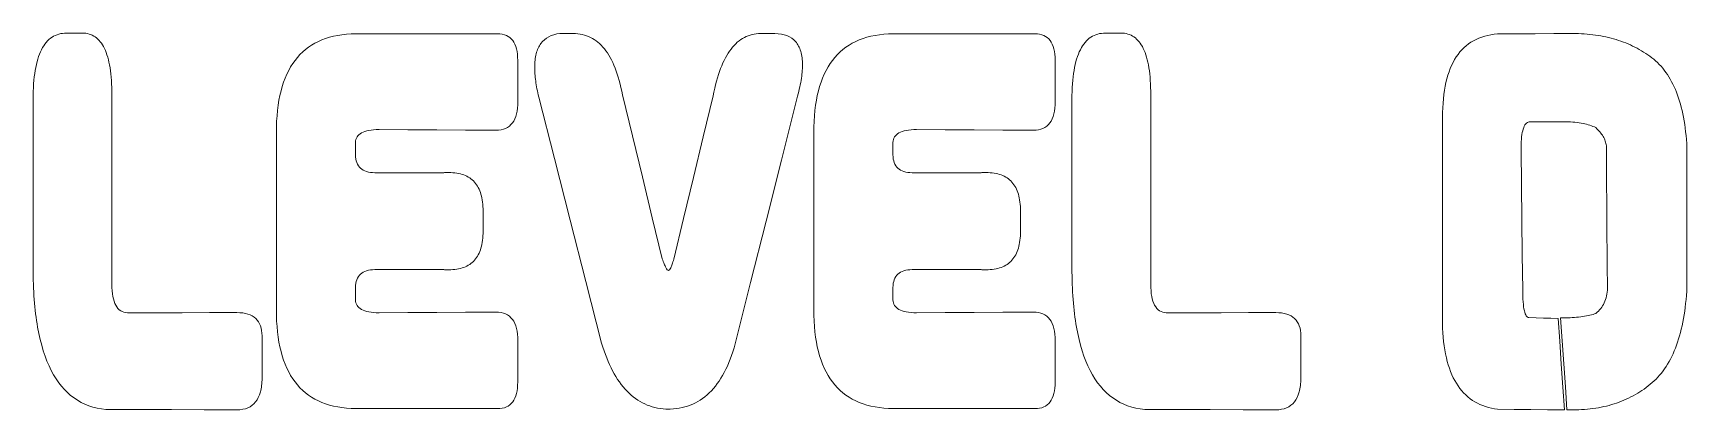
# Model space of a CAD drawing. Header units: millimetres. Extents: x 8 to 95, y 4 to 126.
# Drawn here: x 83.78 to 92.53, y 110.76 to 112.75 of the extents above; entities that cross this region are included whole.
import ezdxf

# ---------------------------------------------------------------- set-up
doc = ezdxf.new("R2010")
doc.units = ezdxf.units.MM
doc.header["$MEASUREMENT"] = 0
doc.layers.add('text outlines', color=7, linetype='Continuous', lineweight=0)

# ---------------------------------------------------------------- blocks, each defined once
blk = doc.blocks.new('Block_11')
at = {"layer": 'text outlines', "color": 7, "lineweight": 9}
for points, knots in [([(84.8563, 110.7573), (84.8563, 110.7573), (84.6829, 110.7578), (84.6829, 110.7578), (84.6829, 110.7578), (84.5094, 110.7584), (84.5094, 110.7584), (84.5094, 110.7584), (84.3359, 110.759), (84.3359, 110.759), (84.3359, 110.759), (84.1625, 110.7595), (84.1625, 110.7595), (84.0982, 110.7656), (84.042, 110.7858), (83.9939, 110.8201), (83.9457, 110.8544), (83.9056, 110.9028), (83.8735, 110.9653), (83.8414, 111.0278), (83.8174, 111.1044), (83.8014, 111.1951), (83.7853, 111.2857), (83.7773, 111.3905), (83.7773, 111.5093), (83.7773, 111.5093), (83.7773, 111.7319), (83.7773, 111.7319), (83.7773, 111.7319), (83.7773, 111.9545), (83.7773, 111.9545), (83.7773, 111.9545), (83.7773, 112.1771), (83.7773, 112.1771), (83.7773, 112.1771), (83.7773, 112.3997), (83.7773, 112.3997), (83.7773, 112.4583), (83.781, 112.5095), (83.7884, 112.5533), (83.7958, 112.5972), (83.807, 112.6338), (83.8218, 112.663), (83.8366, 112.6923), (83.8552, 112.7142), (83.8775, 112.7289), (83.8997, 112.7435), (83.9257, 112.7508), (83.9554, 112.7508), (83.9554, 112.7508), (83.9758, 112.7508), (83.9758, 112.7508), (83.9758, 112.7508), (83.9961, 112.7508), (83.9961, 112.7508), (83.9961, 112.7508), (84.0164, 112.7508), (84.0164, 112.7508), (84.0164, 112.7508), (84.0367, 112.7508), (84.0367, 112.7508), (84.063, 112.7508), (84.086, 112.744), (84.1057, 112.7304), (84.1254, 112.7168), (84.1419, 112.6964), (84.155, 112.6691), (84.1682, 112.6419), (84.1781, 112.6079), (84.1846, 112.5671), (84.1912, 112.5262), (84.1945, 112.4786), (84.1945, 112.4242), (84.1945, 112.4242), (84.1945, 112.1738), (84.1945, 112.1738), (84.1945, 112.1738), (84.1945, 111.9234), (84.1945, 111.9234), (84.1945, 111.9234), (84.1945, 111.6729), (84.1945, 111.6729), (84.1945, 111.6729), (84.1945, 111.4225), (84.1945, 111.4225), (84.1945, 111.3978), (84.1962, 111.3761), (84.1997, 111.3574), (84.2031, 111.3388), (84.2083, 111.3231), (84.2151, 111.3105), (84.222, 111.2979), (84.2306, 111.2883), (84.2409, 111.2817), (84.2512, 111.2751), (84.2632, 111.2715), (84.2769, 111.2709), (84.2769, 111.2709), (84.4217, 111.2712), (84.4217, 111.2712), (84.4217, 111.2712), (84.5666, 111.2715), (84.5666, 111.2715), (84.5666, 111.2715), (84.7115, 111.2717), (84.7115, 111.2717), (84.7115, 111.2717), (84.8563, 111.272), (84.8563, 111.272), (84.8783, 111.2718), (84.8975, 111.2691), (84.9141, 111.2639), (84.9306, 111.2586), (84.9444, 111.2509), (84.9555, 111.2406), (84.9666, 111.2303), (84.9749, 111.2174), (84.9806, 111.202), (84.9862, 111.1867), (84.9891, 111.1688), (84.9893, 111.1483), (84.9893, 111.1483), (84.9893, 111.0926), (84.9893, 111.0926), (84.9893, 111.0926), (84.9893, 111.0368), (84.9893, 111.0368), (84.9893, 111.0368), (84.9893, 110.9811), (84.9893, 110.9811), (84.9893, 110.9811), (84.9893, 110.9254), (84.9893, 110.9254), (84.9889, 110.8976), (84.9858, 110.8732), (84.98, 110.8523), (84.9742, 110.8314), (84.9658, 110.8139), (84.9547, 110.7999), (84.9436, 110.7859), (84.9299, 110.7753), (84.9135, 110.7682), (84.8971, 110.7611), (84.878, 110.7575), (84.8563, 110.7573)], [0, 0, 0, 0, 1, 1, 1, 2, 2, 2, 3, 3, 3, 4, 4, 4, 5, 5, 5, 6, 6, 6, 7, 7, 7, 8, 8, 8, 9, 9, 9, 10, 10, 10, 11, 11, 11, 12, 12, 12, 13, 13, 13, 14, 14, 14, 15, 15, 15, 16, 16, 16, 17, 17, 17, 18, 18, 18, 19, 19, 19, 20, 20, 20, 21, 21, 21, 22, 22, 22, 23, 23, 23, 24, 24, 24, 25, 25, 25, 26, 26, 26, 27, 27, 27, 28, 28, 28, 29, 29, 29, 30, 30, 30, 31, 31, 31, 32, 32, 32, 33, 33, 33, 34, 34, 34, 35, 35, 35, 36, 36, 36, 37, 37, 37, 38, 38, 38, 39, 39, 39, 40, 40, 40, 41, 41, 41, 42, 42, 42, 43, 43, 43, 44, 44, 44, 45, 45, 45, 46, 46, 46, 47, 47, 47, 48, 48, 48, 48]), ([(85.0654, 112.1935), (85.0653, 112.196), (85.0651, 112.1984), (85.065, 112.2008), (85.0649, 112.2032), (85.0649, 112.2056), (85.0648, 112.208), (85.0648, 112.2105), (85.0648, 112.2129), (85.0648, 112.2153), (85.0647, 112.2178), (85.0647, 112.2202), (85.0647, 112.2226), (85.0647, 112.3069), (85.073, 112.381), (85.0894, 112.445), (85.1059, 112.509), (85.1306, 112.5628), (85.1635, 112.6064), (85.1964, 112.6501), (85.2376, 112.6836), (85.287, 112.7069), (85.3364, 112.7302), (85.394, 112.7433), (85.4599, 112.7463), (85.4599, 112.7463), (85.6495, 112.7463), (85.6495, 112.7463), (85.6495, 112.7463), (85.839, 112.7463), (85.839, 112.7463), (85.839, 112.7463), (86.0286, 112.7463), (86.0286, 112.7463), (86.0286, 112.7463), (86.2182, 112.7463), (86.2182, 112.7463), (86.2196, 112.7465), (86.2211, 112.7466), (86.2225, 112.7468), (86.2239, 112.7469), (86.2253, 112.747), (86.2267, 112.7471), (86.2281, 112.7472), (86.2295, 112.7472), (86.2309, 112.7473), (86.2323, 112.7473), (86.2337, 112.7473), (86.235, 112.7473), (86.2529, 112.7473), (86.2685, 112.7444), (86.2819, 112.7385), (86.2953, 112.7326), (86.3064, 112.7238), (86.3154, 112.712), (86.3243, 112.7002), (86.331, 112.6855), (86.3355, 112.6678), (86.3399, 112.6502), (86.3422, 112.6295), (86.3422, 112.6059), (86.3422, 112.6059), (86.3422, 112.5577), (86.3422, 112.5577), (86.3422, 112.5577), (86.3422, 112.5095), (86.3422, 112.5095), (86.3422, 112.5095), (86.3422, 112.4614), (86.3422, 112.4614), (86.3422, 112.4614), (86.3422, 112.4132), (86.3422, 112.4132), (86.3424, 112.4111), (86.3425, 112.4091), (86.3426, 112.4071), (86.3428, 112.4051), (86.3429, 112.4031), (86.343, 112.4011), (86.3431, 112.3992), (86.3431, 112.3973), (86.3432, 112.3954), (86.3432, 112.3935), (86.3432, 112.3916), (86.3432, 112.3897), (86.3432, 112.3643), (86.3408, 112.342), (86.3359, 112.3229), (86.3311, 112.3039), (86.3238, 112.288), (86.3141, 112.2753), (86.3044, 112.2625), (86.2923, 112.253), (86.2778, 112.2466), (86.2633, 112.2403), (86.2464, 112.2371), (86.2271, 112.2371), (86.2271, 112.2371), (86.2249, 112.2371), (86.2249, 112.2371), (86.2249, 112.2371), (86.2226, 112.2371), (86.2226, 112.2371), (86.2226, 112.2371), (86.2204, 112.2371), (86.2204, 112.2371), (86.2204, 112.2371), (86.2182, 112.2371), (86.2182, 112.2371), (86.2182, 112.2371), (86.0658, 112.2379), (86.0658, 112.2379), (86.0658, 112.2379), (85.9134, 112.2388), (85.9134, 112.2388), (85.9134, 112.2388), (85.7611, 112.2396), (85.7611, 112.2396), (85.7611, 112.2396), (85.6087, 112.2404), (85.6087, 112.2404), (85.5881, 112.2402), (85.5701, 112.2387), (85.5546, 112.2357), (85.5391, 112.2328), (85.5261, 112.2285), (85.5157, 112.2228), (85.5053, 112.2172), (85.4974, 112.2101), (85.4921, 112.2017), (85.4867, 112.1933), (85.4839, 112.1835), (85.4837, 112.1724), (85.4837, 112.1724), (85.4837, 112.1559), (85.4837, 112.1559), (85.4837, 112.1559), (85.4837, 112.1395), (85.4837, 112.1395), (85.4837, 112.1395), (85.4837, 112.1231), (85.4837, 112.1231), (85.4837, 112.1231), (85.4837, 112.1067), (85.4837, 112.1067), (85.4839, 112.0909), (85.4863, 112.0771), (85.4906, 112.0652), (85.495, 112.0534), (85.5015, 112.0435), (85.51, 112.0356), (85.5185, 112.0278), (85.529, 112.0218), (85.5417, 112.0179), (85.5543, 112.014), (85.5689, 112.012), (85.5856, 112.012), (85.5856, 112.012), (85.676, 112.012), (85.676, 112.012), (85.676, 112.012), (85.7663, 112.012), (85.7663, 112.012), (85.7663, 112.012), (85.8567, 112.012), (85.8567, 112.012), (85.8567, 112.012), (85.947, 112.012), (85.947, 112.012), (85.9495, 112.0122), (85.952, 112.0123), (85.9545, 112.0124), (85.957, 112.0126), (85.9595, 112.0127), (85.962, 112.0128), (85.9645, 112.0128), (85.967, 112.0129), (85.9695, 112.013), (85.972, 112.013), (85.9745, 112.013), (85.977, 112.013), (86.0073, 112.013), (86.0339, 112.0088), (86.0566, 112.0003), (86.0793, 111.9918), (86.0983, 111.9791), (86.1134, 111.9621), (86.1286, 111.9451), (86.14, 111.9238), (86.1475, 111.8983), (86.1551, 111.8728), (86.1589, 111.8431), (86.1589, 111.8091), (86.1589, 111.8091), (86.1589, 111.7823), (86.1589, 111.7823), (86.1589, 111.7823), (86.1589, 111.7556), (86.1589, 111.7556), (86.1589, 111.7556), (86.1589, 111.7288), (86.1589, 111.7288), (86.1589, 111.7288), (86.1589, 111.7021), (86.1589, 111.7021), (86.1589, 111.6681), (86.1551, 111.6384), (86.1475, 111.6129), (86.14, 111.5874), (86.1286, 111.5662), (86.1134, 111.5492), (86.0983, 111.5323), (86.0793, 111.5195), (86.0566, 111.511), (86.0339, 111.5026), (86.0073, 111.4983), (85.977, 111.4983), (85.9745, 111.4983), (85.972, 111.4983), (85.9695, 111.4984), (85.967, 111.4984), (85.9645, 111.4985), (85.962, 111.4986), (85.9595, 111.4987), (85.957, 111.4988), (85.9545, 111.4989), (85.952, 111.499), (85.9495, 111.4992), (85.947, 111.4994), (85.947, 111.4994), (85.8567, 111.4994), (85.8567, 111.4994), (85.8567, 111.4994), (85.7663, 111.4994), (85.7663, 111.4994), (85.7663, 111.4994), (85.676, 111.4994), (85.676, 111.4994), (85.676, 111.4994), (85.5856, 111.4994), (85.5856, 111.4994), (85.5689, 111.4994), (85.5543, 111.4974), (85.5417, 111.4934), (85.529, 111.4895), (85.5185, 111.4836), (85.51, 111.4757), (85.5015, 111.4678), (85.495, 111.4579), (85.4906, 111.4461), (85.4863, 111.4342), (85.4839, 111.4204), (85.4837, 111.4046), (85.4837, 111.4046), (85.4837, 111.3882), (85.4837, 111.3882), (85.4837, 111.3882), (85.4837, 111.3718), (85.4837, 111.3718), (85.4837, 111.3718), (85.4837, 111.3554), (85.4837, 111.3554), (85.4837, 111.3554), (85.4837, 111.339), (85.4837, 111.339), (85.4839, 111.3278), (85.4867, 111.318), (85.4921, 111.3096), (85.4974, 111.3012), (85.5053, 111.2942), (85.5157, 111.2885), (85.5261, 111.2828), (85.5391, 111.2785), (85.5546, 111.2756), (85.5701, 111.2727), (85.5881, 111.2711), (85.6087, 111.2709), (85.6087, 111.2709), (85.7611, 111.2718), (85.7611, 111.2718), (85.7611, 111.2718), (85.9134, 111.2726), (85.9134, 111.2726), (85.9134, 111.2726), (86.0658, 111.2734), (86.0658, 111.2734), (86.0658, 111.2734), (86.2182, 111.2742), (86.2182, 111.2742), (86.2182, 111.2742), (86.2204, 111.2742), (86.2204, 111.2742), (86.2204, 111.2742), (86.2226, 111.2742), (86.2226, 111.2742), (86.2226, 111.2742), (86.2249, 111.2742), (86.2249, 111.2742), (86.2249, 111.2742), (86.2271, 111.2742), (86.2271, 111.2742), (86.2464, 111.2742), (86.2633, 111.271), (86.2778, 111.2647), (86.2923, 111.2583), (86.3044, 111.2488), (86.3141, 111.2361), (86.3238, 111.2234), (86.3311, 111.2075), (86.3359, 111.1884), (86.3408, 111.1693), (86.3432, 111.147), (86.3432, 111.1216), (86.3432, 111.1197), (86.3432, 111.1179), (86.3432, 111.116), (86.3431, 111.1141), (86.3431, 111.1122), (86.343, 111.1102), (86.3429, 111.1083), (86.3428, 111.1063), (86.3426, 111.1043), (86.3425, 111.1023), (86.3424, 111.1002), (86.3422, 111.0982), (86.3422, 111.0982), (86.3422, 111.05), (86.3422, 111.05), (86.3422, 111.05), (86.3422, 111.0018), (86.3422, 111.0018), (86.3422, 111.0018), (86.3422, 110.9536), (86.3422, 110.9536), (86.3422, 110.9536), (86.3422, 110.9054), (86.3422, 110.9054), (86.3422, 110.8818), (86.3399, 110.8612), (86.3355, 110.8435), (86.331, 110.8258), (86.3243, 110.811), (86.3154, 110.7992), (86.3064, 110.7874), (86.2953, 110.7786), (86.2819, 110.7727), (86.2685, 110.7668), (86.2529, 110.7638), (86.235, 110.7638), (86.2337, 110.7638), (86.2323, 110.7639), (86.2309, 110.7639), (86.2295, 110.764), (86.2281, 110.7641), (86.2267, 110.7642), (86.2253, 110.7643), (86.2239, 110.7644), (86.2225, 110.7646), (86.2211, 110.7647), (86.2196, 110.7649), (86.2182, 110.765), (86.2182, 110.765), (86.0286, 110.765), (86.0286, 110.765), (86.0286, 110.765), (85.839, 110.765), (85.839, 110.765), (85.839, 110.765), (85.6495, 110.765), (85.6495, 110.765), (85.6495, 110.765), (85.4599, 110.765), (85.4599, 110.765), (85.394, 110.768), (85.3364, 110.7811), (85.287, 110.8044), (85.2376, 110.8277), (85.1964, 110.8612), (85.1635, 110.9048), (85.1306, 110.9485), (85.1059, 111.0023), (85.0894, 111.0662), (85.073, 111.1302), (85.0647, 111.2044), (85.0647, 111.2887), (85.0647, 111.2911), (85.0647, 111.2935), (85.0648, 111.2959), (85.0648, 111.2983), (85.0648, 111.3008), (85.0648, 111.3032), (85.0649, 111.3056), (85.0649, 111.308), (85.065, 111.3105), (85.0651, 111.3129), (85.0653, 111.3153), (85.0654, 111.3178), (85.0654, 111.3178), (85.0654, 111.5367), (85.0654, 111.5367), (85.0654, 111.5367), (85.0654, 111.7557), (85.0654, 111.7557), (85.0654, 111.7557), (85.0654, 111.9746), (85.0654, 111.9746), (85.0654, 111.9746), (85.0654, 112.1935), (85.0654, 112.1935)], [0, 0, 0, 0, 1, 1, 1, 2, 2, 2, 3, 3, 3, 4, 4, 4, 5, 5, 5, 6, 6, 6, 7, 7, 7, 8, 8, 8, 9, 9, 9, 10, 10, 10, 11, 11, 11, 12, 12, 12, 13, 13, 13, 14, 14, 14, 15, 15, 15, 16, 16, 16, 17, 17, 17, 18, 18, 18, 19, 19, 19, 20, 20, 20, 21, 21, 21, 22, 22, 22, 23, 23, 23, 24, 24, 24, 25, 25, 25, 26, 26, 26, 27, 27, 27, 28, 28, 28, 29, 29, 29, 30, 30, 30, 31, 31, 31, 32, 32, 32, 33, 33, 33, 34, 34, 34, 35, 35, 35, 36, 36, 36, 37, 37, 37, 38, 38, 38, 39, 39, 39, 40, 40, 40, 41, 41, 41, 42, 42, 42, 43, 43, 43, 44, 44, 44, 45, 45, 45, 46, 46, 46, 47, 47, 47, 48, 48, 48, 49, 49, 49, 50, 50, 50, 51, 51, 51, 52, 52, 52, 53, 53, 53, 54, 54, 54, 55, 55, 55, 56, 56, 56, 57, 57, 57, 58, 58, 58, 59, 59, 59, 60, 60, 60, 61, 61, 61, 62, 62, 62, 63, 63, 63, 64, 64, 64, 65, 65, 65, 66, 66, 66, 67, 67, 67, 68, 68, 68, 69, 69, 69, 70, 70, 70, 71, 71, 71, 72, 72, 72, 73, 73, 73, 74, 74, 74, 75, 75, 75, 76, 76, 76, 77, 77, 77, 78, 78, 78, 79, 79, 79, 80, 80, 80, 81, 81, 81, 82, 82, 82, 83, 83, 83, 84, 84, 84, 85, 85, 85, 86, 86, 86, 87, 87, 87, 88, 88, 88, 89, 89, 89, 90, 90, 90, 91, 91, 91, 92, 92, 92, 93, 93, 93, 94, 94, 94, 95, 95, 95, 96, 96, 96, 97, 97, 97, 98, 98, 98, 99, 99, 99, 100, 100, 100, 101, 101, 101, 102, 102, 102, 103, 103, 103, 104, 104, 104, 105, 105, 105, 106, 106, 106, 107, 107, 107, 108, 108, 108, 109, 109, 109, 110, 110, 110, 111, 111, 111, 112, 112, 112, 113, 113, 113, 114, 114, 114, 115, 115, 115, 116, 116, 116, 117, 117, 117, 118, 118, 118, 119, 119, 119, 120, 120, 120, 121, 121, 121, 122, 122, 122, 123, 123, 123, 124, 124, 124, 125, 125, 125, 126, 126, 126, 127, 127, 127, 128, 128, 128, 129, 129, 129, 130, 130, 130, 131, 131, 131, 132, 132, 132, 133, 133, 133, 134, 134, 134, 135, 135, 135, 136, 136, 136, 136]), ([(87.8191, 112.4032), (87.8191, 112.4032), (87.7376, 112.0792), (87.7376, 112.0792), (87.7376, 112.0792), (87.6561, 111.7552), (87.6561, 111.7552), (87.6561, 111.7552), (87.5747, 111.4311), (87.5747, 111.4311), (87.5747, 111.4311), (87.4932, 111.1071), (87.4932, 111.1071), (87.4773, 111.0494), (87.458, 110.9988), (87.4351, 110.9555), (87.4121, 110.9122), (87.3857, 110.8761), (87.3557, 110.8472), (87.3257, 110.8183), (87.2922, 110.7967), (87.2551, 110.7822), (87.218, 110.7678), (87.1774, 110.7606), (87.1332, 110.7606), (87.1332, 110.7606), (87.1315, 110.7606), (87.1315, 110.7606), (87.1315, 110.7606), (87.1297, 110.7606), (87.1297, 110.7606), (87.1297, 110.7606), (87.128, 110.7606), (87.128, 110.7606), (87.128, 110.7606), (87.1263, 110.7606), (87.1263, 110.7606), (87.0861, 110.7634), (87.0488, 110.7727), (87.0145, 110.7887), (86.9803, 110.8047), (86.9489, 110.8273), (86.9206, 110.8564), (86.8922, 110.8856), (86.8668, 110.9213), (86.8444, 110.9636), (86.8219, 111.006), (86.8025, 111.0549), (86.7859, 111.1104), (86.7859, 111.1104), (86.7029, 111.4358), (86.7029, 111.4358), (86.7029, 111.4358), (86.6199, 111.7612), (86.6199, 111.7612), (86.6199, 111.7612), (86.5368, 112.0866), (86.5368, 112.0866), (86.5368, 112.0866), (86.4538, 112.412), (86.4538, 112.412), (86.4501, 112.4272), (86.4469, 112.4419), (86.4441, 112.4561), (86.4414, 112.4702), (86.4391, 112.4839), (86.4372, 112.497), (86.4354, 112.5101), (86.434, 112.5226), (86.4331, 112.5346), (86.4322, 112.5466), (86.4318, 112.5581), (86.4318, 112.5691), (86.4318, 112.5964), (86.4345, 112.6206), (86.44, 112.6417), (86.4456, 112.6628), (86.4538, 112.6809), (86.4649, 112.6958), (86.4759, 112.7108), (86.4897, 112.7226), (86.5063, 112.7314), (86.5229, 112.7402), (86.5423, 112.7459), (86.5644, 112.7485), (86.5644, 112.7485), (86.5824, 112.7485), (86.5824, 112.7485), (86.5824, 112.7485), (86.6004, 112.7485), (86.6004, 112.7485), (86.6004, 112.7485), (86.6184, 112.7485), (86.6184, 112.7485), (86.6184, 112.7485), (86.6364, 112.7485), (86.6364, 112.7485), (86.6695, 112.7485), (86.6997, 112.7418), (86.7271, 112.7282), (86.7545, 112.7146), (86.779, 112.6943), (86.8007, 112.6672), (86.8224, 112.6401), (86.8413, 112.6062), (86.8573, 112.5655), (86.8733, 112.5248), (86.8865, 112.4774), (86.8968, 112.4232), (86.8968, 112.4232), (86.9493, 112.2064), (86.9493, 112.2064), (86.9493, 112.2064), (87.0018, 111.9897), (87.0018, 111.9897), (87.0018, 111.9897), (87.0542, 111.7729), (87.0542, 111.7729), (87.0542, 111.7729), (87.1067, 111.5562), (87.1067, 111.5562), (87.1104, 111.546), (87.1138, 111.5371), (87.1171, 111.5294), (87.1203, 111.5217), (87.1233, 111.5153), (87.126, 111.5102), (87.1287, 111.5051), (87.1312, 111.5013), (87.1334, 111.4987), (87.1357, 111.4962), (87.1377, 111.4949), (87.1394, 111.4949), (87.141, 111.4949), (87.1429, 111.4961), (87.1449, 111.4986), (87.1469, 111.501), (87.1491, 111.5047), (87.1515, 111.5096), (87.1539, 111.5145), (87.1564, 111.5207), (87.1592, 111.5281), (87.1619, 111.5355), (87.1649, 111.5441), (87.168, 111.554), (87.168, 111.554), (87.22, 111.7701), (87.22, 111.7701), (87.22, 111.7701), (87.272, 111.9863), (87.272, 111.9863), (87.272, 111.9863), (87.324, 112.2025), (87.324, 112.2025), (87.324, 112.2025), (87.3761, 112.4187), (87.3761, 112.4187), (87.3867, 112.4737), (87.3999, 112.5218), (87.4156, 112.563), (87.4314, 112.6043), (87.4498, 112.6386), (87.4708, 112.6661), (87.4918, 112.6936), (87.5153, 112.7142), (87.5415, 112.7279), (87.5676, 112.7417), (87.5963, 112.7485), (87.6276, 112.7485), (87.6276, 112.7485), (87.6464, 112.7485), (87.6464, 112.7485), (87.6464, 112.7485), (87.6653, 112.7485), (87.6653, 112.7485), (87.6653, 112.7485), (87.6841, 112.7485), (87.6841, 112.7485), (87.6841, 112.7485), (87.703, 112.7485), (87.703, 112.7485), (87.7274, 112.7482), (87.7487, 112.7444), (87.767, 112.7372), (87.7852, 112.7301), (87.8004, 112.7196), (87.8126, 112.7056), (87.8248, 112.6917), (87.8339, 112.6744), (87.84, 112.6537), (87.846, 112.633), (87.8491, 112.6089), (87.8491, 112.5815), (87.8491, 112.5694), (87.8484, 112.5566), (87.8472, 112.5431), (87.846, 112.5296), (87.8441, 112.5154), (87.8416, 112.5006), (87.8391, 112.4857), (87.836, 112.4702), (87.8322, 112.4539), (87.8285, 112.4377), (87.8241, 112.4208), (87.8191, 112.4032)], [0, 0, 0, 0, 1, 1, 1, 2, 2, 2, 3, 3, 3, 4, 4, 4, 5, 5, 5, 6, 6, 6, 7, 7, 7, 8, 8, 8, 9, 9, 9, 10, 10, 10, 11, 11, 11, 12, 12, 12, 13, 13, 13, 14, 14, 14, 15, 15, 15, 16, 16, 16, 17, 17, 17, 18, 18, 18, 19, 19, 19, 20, 20, 20, 21, 21, 21, 22, 22, 22, 23, 23, 23, 24, 24, 24, 25, 25, 25, 26, 26, 26, 27, 27, 27, 28, 28, 28, 29, 29, 29, 30, 30, 30, 31, 31, 31, 32, 32, 32, 33, 33, 33, 34, 34, 34, 35, 35, 35, 36, 36, 36, 37, 37, 37, 38, 38, 38, 39, 39, 39, 40, 40, 40, 41, 41, 41, 42, 42, 42, 43, 43, 43, 44, 44, 44, 45, 45, 45, 46, 46, 46, 47, 47, 47, 48, 48, 48, 49, 49, 49, 50, 50, 50, 51, 51, 51, 52, 52, 52, 53, 53, 53, 54, 54, 54, 55, 55, 55, 56, 56, 56, 57, 57, 57, 58, 58, 58, 59, 59, 59, 60, 60, 60, 61, 61, 61, 62, 62, 62, 63, 63, 63, 64, 64, 64, 65, 65, 65, 66, 66, 66, 67, 67, 67, 68, 68, 68, 68]), ([(87.9094, 112.1935), (87.9092, 112.196), (87.9091, 112.1984), (87.909, 112.2008), (87.9089, 112.2032), (87.9088, 112.2056), (87.9088, 112.208), (87.9087, 112.2105), (87.9087, 112.2129), (87.9087, 112.2153), (87.9087, 112.2178), (87.9087, 112.2202), (87.9087, 112.2226), (87.9087, 112.3069), (87.9169, 112.381), (87.9334, 112.445), (87.9498, 112.509), (87.9745, 112.5628), (88.0074, 112.6064), (88.0403, 112.6501), (88.0815, 112.6836), (88.1309, 112.7069), (88.1803, 112.7302), (88.2379, 112.7433), (88.3038, 112.7463), (88.3038, 112.7463), (88.4934, 112.7463), (88.4934, 112.7463), (88.4934, 112.7463), (88.683, 112.7463), (88.683, 112.7463), (88.683, 112.7463), (88.8725, 112.7463), (88.8725, 112.7463), (88.8725, 112.7463), (89.0621, 112.7463), (89.0621, 112.7463), (89.0636, 112.7465), (89.065, 112.7466), (89.0664, 112.7468), (89.0679, 112.7469), (89.0693, 112.747), (89.0707, 112.7471), (89.0721, 112.7472), (89.0734, 112.7472), (89.0748, 112.7473), (89.0762, 112.7473), (89.0776, 112.7473), (89.079, 112.7473), (89.0968, 112.7473), (89.1124, 112.7444), (89.1258, 112.7385), (89.1392, 112.7326), (89.1504, 112.7238), (89.1593, 112.712), (89.1682, 112.7002), (89.1749, 112.6855), (89.1794, 112.6678), (89.1839, 112.6502), (89.1861, 112.6295), (89.1861, 112.6059), (89.1861, 112.6059), (89.1861, 112.5577), (89.1861, 112.5577), (89.1861, 112.5577), (89.1861, 112.5095), (89.1861, 112.5095), (89.1861, 112.5095), (89.1861, 112.4614), (89.1861, 112.4614), (89.1861, 112.4614), (89.1861, 112.4132), (89.1861, 112.4132), (89.1863, 112.4111), (89.1864, 112.4091), (89.1866, 112.4071), (89.1867, 112.4051), (89.1868, 112.4031), (89.1869, 112.4011), (89.187, 112.3992), (89.187, 112.3973), (89.1871, 112.3954), (89.1871, 112.3935), (89.1871, 112.3916), (89.1871, 112.3897), (89.1871, 112.3643), (89.1847, 112.342), (89.1799, 112.3229), (89.175, 112.3039), (89.1677, 112.288), (89.158, 112.2753), (89.1483, 112.2625), (89.1362, 112.253), (89.1217, 112.2466), (89.1072, 112.2403), (89.0903, 112.2371), (89.071, 112.2371), (89.071, 112.2371), (89.0688, 112.2371), (89.0688, 112.2371), (89.0688, 112.2371), (89.0666, 112.2371), (89.0666, 112.2371), (89.0666, 112.2371), (89.0643, 112.2371), (89.0643, 112.2371), (89.0643, 112.2371), (89.0621, 112.2371), (89.0621, 112.2371), (89.0621, 112.2371), (88.9097, 112.2379), (88.9097, 112.2379), (88.9097, 112.2379), (88.7574, 112.2388), (88.7574, 112.2388), (88.7574, 112.2388), (88.605, 112.2396), (88.605, 112.2396), (88.605, 112.2396), (88.4527, 112.2404), (88.4527, 112.2404), (88.4321, 112.2402), (88.414, 112.2387), (88.3985, 112.2357), (88.383, 112.2328), (88.3701, 112.2285), (88.3596, 112.2228), (88.3492, 112.2172), (88.3413, 112.2101), (88.336, 112.2017), (88.3307, 112.1933), (88.3279, 112.1835), (88.3276, 112.1724), (88.3276, 112.1724), (88.3276, 112.1559), (88.3276, 112.1559), (88.3276, 112.1559), (88.3276, 112.1395), (88.3276, 112.1395), (88.3276, 112.1395), (88.3276, 112.1231), (88.3276, 112.1231), (88.3276, 112.1231), (88.3276, 112.1067), (88.3276, 112.1067), (88.3279, 112.0909), (88.3302, 112.0771), (88.3346, 112.0652), (88.339, 112.0534), (88.3454, 112.0435), (88.3539, 112.0356), (88.3624, 112.0278), (88.373, 112.0218), (88.3856, 112.0179), (88.3982, 112.014), (88.4129, 112.012), (88.4296, 112.012), (88.4296, 112.012), (88.5199, 112.012), (88.5199, 112.012), (88.5199, 112.012), (88.6103, 112.012), (88.6103, 112.012), (88.6103, 112.012), (88.7006, 112.012), (88.7006, 112.012), (88.7006, 112.012), (88.791, 112.012), (88.791, 112.012), (88.7935, 112.0122), (88.796, 112.0123), (88.7985, 112.0124), (88.801, 112.0126), (88.8035, 112.0127), (88.8059, 112.0128), (88.8084, 112.0128), (88.8109, 112.0129), (88.8134, 112.013), (88.8159, 112.013), (88.8184, 112.013), (88.8209, 112.013), (88.8513, 112.013), (88.8778, 112.0088), (88.9005, 112.0003), (88.9233, 111.9918), (88.9422, 111.9791), (88.9574, 111.9621), (88.9725, 111.9451), (88.9839, 111.9238), (88.9915, 111.8983), (88.999, 111.8728), (89.0028, 111.8431), (89.0028, 111.8091), (89.0028, 111.8091), (89.0028, 111.7823), (89.0028, 111.7823), (89.0028, 111.7823), (89.0028, 111.7556), (89.0028, 111.7556), (89.0028, 111.7556), (89.0028, 111.7288), (89.0028, 111.7288), (89.0028, 111.7288), (89.0028, 111.7021), (89.0028, 111.7021), (89.0028, 111.6681), (88.999, 111.6384), (88.9915, 111.6129), (88.9839, 111.5874), (88.9725, 111.5662), (88.9574, 111.5492), (88.9422, 111.5323), (88.9233, 111.5195), (88.9005, 111.511), (88.8778, 111.5026), (88.8513, 111.4983), (88.8209, 111.4983), (88.8184, 111.4983), (88.8159, 111.4983), (88.8134, 111.4984), (88.8109, 111.4984), (88.8084, 111.4985), (88.8059, 111.4986), (88.8035, 111.4987), (88.801, 111.4988), (88.7985, 111.4989), (88.796, 111.499), (88.7935, 111.4992), (88.791, 111.4994), (88.791, 111.4994), (88.7006, 111.4994), (88.7006, 111.4994), (88.7006, 111.4994), (88.6103, 111.4994), (88.6103, 111.4994), (88.6103, 111.4994), (88.5199, 111.4994), (88.5199, 111.4994), (88.5199, 111.4994), (88.4296, 111.4994), (88.4296, 111.4994), (88.4129, 111.4994), (88.3982, 111.4974), (88.3856, 111.4934), (88.373, 111.4895), (88.3624, 111.4836), (88.3539, 111.4757), (88.3454, 111.4678), (88.339, 111.4579), (88.3346, 111.4461), (88.3302, 111.4342), (88.3279, 111.4204), (88.3276, 111.4046), (88.3276, 111.4046), (88.3276, 111.3882), (88.3276, 111.3882), (88.3276, 111.3882), (88.3276, 111.3718), (88.3276, 111.3718), (88.3276, 111.3718), (88.3276, 111.3554), (88.3276, 111.3554), (88.3276, 111.3554), (88.3276, 111.339), (88.3276, 111.339), (88.3279, 111.3278), (88.3307, 111.318), (88.336, 111.3096), (88.3413, 111.3012), (88.3492, 111.2942), (88.3596, 111.2885), (88.3701, 111.2828), (88.383, 111.2785), (88.3985, 111.2756), (88.414, 111.2727), (88.4321, 111.2711), (88.4527, 111.2709), (88.4527, 111.2709), (88.605, 111.2718), (88.605, 111.2718), (88.605, 111.2718), (88.7574, 111.2726), (88.7574, 111.2726), (88.7574, 111.2726), (88.9097, 111.2734), (88.9097, 111.2734), (88.9097, 111.2734), (89.0621, 111.2742), (89.0621, 111.2742), (89.0621, 111.2742), (89.0643, 111.2742), (89.0643, 111.2742), (89.0643, 111.2742), (89.0666, 111.2742), (89.0666, 111.2742), (89.0666, 111.2742), (89.0688, 111.2742), (89.0688, 111.2742), (89.0688, 111.2742), (89.071, 111.2742), (89.071, 111.2742), (89.0903, 111.2742), (89.1072, 111.271), (89.1217, 111.2647), (89.1362, 111.2583), (89.1483, 111.2488), (89.158, 111.2361), (89.1677, 111.2234), (89.175, 111.2075), (89.1799, 111.1884), (89.1847, 111.1693), (89.1871, 111.147), (89.1871, 111.1216), (89.1871, 111.1197), (89.1871, 111.1179), (89.1871, 111.116), (89.187, 111.1141), (89.187, 111.1122), (89.1869, 111.1102), (89.1868, 111.1083), (89.1867, 111.1063), (89.1866, 111.1043), (89.1864, 111.1023), (89.1863, 111.1002), (89.1861, 111.0982), (89.1861, 111.0982), (89.1861, 111.05), (89.1861, 111.05), (89.1861, 111.05), (89.1861, 111.0018), (89.1861, 111.0018), (89.1861, 111.0018), (89.1861, 110.9536), (89.1861, 110.9536), (89.1861, 110.9536), (89.1861, 110.9054), (89.1861, 110.9054), (89.1861, 110.8818), (89.1839, 110.8612), (89.1794, 110.8435), (89.1749, 110.8258), (89.1682, 110.811), (89.1593, 110.7992), (89.1504, 110.7874), (89.1392, 110.7786), (89.1258, 110.7727), (89.1124, 110.7668), (89.0968, 110.7638), (89.079, 110.7638), (89.0776, 110.7638), (89.0762, 110.7639), (89.0748, 110.7639), (89.0734, 110.764), (89.0721, 110.7641), (89.0707, 110.7642), (89.0693, 110.7643), (89.0679, 110.7644), (89.0664, 110.7646), (89.065, 110.7647), (89.0636, 110.7649), (89.0621, 110.765), (89.0621, 110.765), (88.8725, 110.765), (88.8725, 110.765), (88.8725, 110.765), (88.683, 110.765), (88.683, 110.765), (88.683, 110.765), (88.4934, 110.765), (88.4934, 110.765), (88.4934, 110.765), (88.3038, 110.765), (88.3038, 110.765), (88.2379, 110.768), (88.1803, 110.7811), (88.1309, 110.8044), (88.0815, 110.8277), (88.0403, 110.8612), (88.0074, 110.9048), (87.9745, 110.9485), (87.9498, 111.0023), (87.9334, 111.0662), (87.9169, 111.1302), (87.9087, 111.2044), (87.9087, 111.2887), (87.9087, 111.2911), (87.9087, 111.2935), (87.9087, 111.2959), (87.9087, 111.2983), (87.9087, 111.3008), (87.9088, 111.3032), (87.9088, 111.3056), (87.9089, 111.308), (87.909, 111.3105), (87.9091, 111.3129), (87.9092, 111.3153), (87.9094, 111.3178), (87.9094, 111.3178), (87.9094, 111.5367), (87.9094, 111.5367), (87.9094, 111.5367), (87.9094, 111.7557), (87.9094, 111.7557), (87.9094, 111.7557), (87.9094, 111.9746), (87.9094, 111.9746), (87.9094, 111.9746), (87.9094, 112.1935), (87.9094, 112.1935)], [0, 0, 0, 0, 1, 1, 1, 2, 2, 2, 3, 3, 3, 4, 4, 4, 5, 5, 5, 6, 6, 6, 7, 7, 7, 8, 8, 8, 9, 9, 9, 10, 10, 10, 11, 11, 11, 12, 12, 12, 13, 13, 13, 14, 14, 14, 15, 15, 15, 16, 16, 16, 17, 17, 17, 18, 18, 18, 19, 19, 19, 20, 20, 20, 21, 21, 21, 22, 22, 22, 23, 23, 23, 24, 24, 24, 25, 25, 25, 26, 26, 26, 27, 27, 27, 28, 28, 28, 29, 29, 29, 30, 30, 30, 31, 31, 31, 32, 32, 32, 33, 33, 33, 34, 34, 34, 35, 35, 35, 36, 36, 36, 37, 37, 37, 38, 38, 38, 39, 39, 39, 40, 40, 40, 41, 41, 41, 42, 42, 42, 43, 43, 43, 44, 44, 44, 45, 45, 45, 46, 46, 46, 47, 47, 47, 48, 48, 48, 49, 49, 49, 50, 50, 50, 51, 51, 51, 52, 52, 52, 53, 53, 53, 54, 54, 54, 55, 55, 55, 56, 56, 56, 57, 57, 57, 58, 58, 58, 59, 59, 59, 60, 60, 60, 61, 61, 61, 62, 62, 62, 63, 63, 63, 64, 64, 64, 65, 65, 65, 66, 66, 66, 67, 67, 67, 68, 68, 68, 69, 69, 69, 70, 70, 70, 71, 71, 71, 72, 72, 72, 73, 73, 73, 74, 74, 74, 75, 75, 75, 76, 76, 76, 77, 77, 77, 78, 78, 78, 79, 79, 79, 80, 80, 80, 81, 81, 81, 82, 82, 82, 83, 83, 83, 84, 84, 84, 85, 85, 85, 86, 86, 86, 87, 87, 87, 88, 88, 88, 89, 89, 89, 90, 90, 90, 91, 91, 91, 92, 92, 92, 93, 93, 93, 94, 94, 94, 95, 95, 95, 96, 96, 96, 97, 97, 97, 98, 98, 98, 99, 99, 99, 100, 100, 100, 101, 101, 101, 102, 102, 102, 103, 103, 103, 104, 104, 104, 105, 105, 105, 106, 106, 106, 107, 107, 107, 108, 108, 108, 109, 109, 109, 110, 110, 110, 111, 111, 111, 112, 112, 112, 113, 113, 113, 114, 114, 114, 115, 115, 115, 116, 116, 116, 117, 117, 117, 118, 118, 118, 119, 119, 119, 120, 120, 120, 121, 121, 121, 122, 122, 122, 123, 123, 123, 124, 124, 124, 125, 125, 125, 126, 126, 126, 127, 127, 127, 128, 128, 128, 129, 129, 129, 130, 130, 130, 131, 131, 131, 132, 132, 132, 133, 133, 133, 134, 134, 134, 135, 135, 135, 136, 136, 136, 136]), ([(90.354, 110.7573), (90.354, 110.7573), (90.1805, 110.7578), (90.1805, 110.7578), (90.1805, 110.7578), (90.0071, 110.7584), (90.0071, 110.7584), (90.0071, 110.7584), (89.8336, 110.759), (89.8336, 110.759), (89.8336, 110.759), (89.6602, 110.7595), (89.6602, 110.7595), (89.5959, 110.7656), (89.5397, 110.7858), (89.4916, 110.8201), (89.4434, 110.8544), (89.4033, 110.9028), (89.3712, 110.9653), (89.3391, 111.0278), (89.3151, 111.1044), (89.299, 111.1951), (89.283, 111.2857), (89.275, 111.3905), (89.275, 111.5093), (89.275, 111.5093), (89.275, 111.7319), (89.275, 111.7319), (89.275, 111.7319), (89.275, 111.9545), (89.275, 111.9545), (89.275, 111.9545), (89.275, 112.1771), (89.275, 112.1771), (89.275, 112.1771), (89.275, 112.3997), (89.275, 112.3997), (89.275, 112.4583), (89.2787, 112.5095), (89.2861, 112.5533), (89.2935, 112.5972), (89.3046, 112.6338), (89.3195, 112.663), (89.3343, 112.6923), (89.3529, 112.7142), (89.3751, 112.7289), (89.3974, 112.7435), (89.4234, 112.7508), (89.4531, 112.7508), (89.4531, 112.7508), (89.4734, 112.7508), (89.4734, 112.7508), (89.4734, 112.7508), (89.4938, 112.7508), (89.4938, 112.7508), (89.4938, 112.7508), (89.5141, 112.7508), (89.5141, 112.7508), (89.5141, 112.7508), (89.5344, 112.7508), (89.5344, 112.7508), (89.5607, 112.7508), (89.5837, 112.744), (89.6034, 112.7304), (89.6231, 112.7168), (89.6396, 112.6964), (89.6527, 112.6691), (89.6659, 112.6419), (89.6757, 112.6079), (89.6823, 112.5671), (89.6889, 112.5262), (89.6922, 112.4786), (89.6922, 112.4242), (89.6922, 112.4242), (89.6922, 112.1738), (89.6922, 112.1738), (89.6922, 112.1738), (89.6922, 111.9234), (89.6922, 111.9234), (89.6922, 111.9234), (89.6922, 111.6729), (89.6922, 111.6729), (89.6922, 111.6729), (89.6922, 111.4225), (89.6922, 111.4225), (89.6922, 111.3978), (89.6939, 111.3761), (89.6974, 111.3574), (89.7008, 111.3388), (89.706, 111.3231), (89.7128, 111.3105), (89.7197, 111.2979), (89.7283, 111.2883), (89.7386, 111.2817), (89.7488, 111.2751), (89.7608, 111.2715), (89.7745, 111.2709), (89.7745, 111.2709), (89.9194, 111.2712), (89.9194, 111.2712), (89.9194, 111.2712), (90.0643, 111.2715), (90.0643, 111.2715), (90.0643, 111.2715), (90.2091, 111.2717), (90.2091, 111.2717), (90.2091, 111.2717), (90.354, 111.272), (90.354, 111.272), (90.376, 111.2718), (90.3952, 111.2691), (90.4117, 111.2639), (90.4283, 111.2586), (90.4421, 111.2509), (90.4532, 111.2406), (90.4643, 111.2303), (90.4726, 111.2174), (90.4783, 111.202), (90.4839, 111.1867), (90.4868, 111.1688), (90.487, 111.1483), (90.487, 111.1483), (90.487, 111.0926), (90.487, 111.0926), (90.487, 111.0926), (90.487, 111.0368), (90.487, 111.0368), (90.487, 111.0368), (90.487, 110.9811), (90.487, 110.9811), (90.487, 110.9811), (90.487, 110.9254), (90.487, 110.9254), (90.4866, 110.8976), (90.4835, 110.8732), (90.4777, 110.8523), (90.4719, 110.8314), (90.4635, 110.8139), (90.4524, 110.7999), (90.4413, 110.7859), (90.4276, 110.7753), (90.4112, 110.7682), (90.3948, 110.7611), (90.3757, 110.7575), (90.354, 110.7573)], [0, 0, 0, 0, 1, 1, 1, 2, 2, 2, 3, 3, 3, 4, 4, 4, 5, 5, 5, 6, 6, 6, 7, 7, 7, 8, 8, 8, 9, 9, 9, 10, 10, 10, 11, 11, 11, 12, 12, 12, 13, 13, 13, 14, 14, 14, 15, 15, 15, 16, 16, 16, 17, 17, 17, 18, 18, 18, 19, 19, 19, 20, 20, 20, 21, 21, 21, 22, 22, 22, 23, 23, 23, 24, 24, 24, 25, 25, 25, 26, 26, 26, 27, 27, 27, 28, 28, 28, 29, 29, 29, 30, 30, 30, 31, 31, 31, 32, 32, 32, 33, 33, 33, 34, 34, 34, 35, 35, 35, 36, 36, 36, 37, 37, 37, 38, 38, 38, 39, 39, 39, 40, 40, 40, 41, 41, 41, 42, 42, 42, 43, 43, 43, 44, 44, 44, 45, 45, 45, 46, 46, 46, 47, 47, 47, 48, 48, 48, 48]), ([(92.3435, 112.6204), (92.3155, 112.6417), (92.2857, 112.6604), (92.2543, 112.6765), (92.2228, 112.6925), (92.1897, 112.7058), (92.1548, 112.7165), (92.12, 112.7272), (92.0835, 112.7352), (92.0452, 112.7405), (92.007, 112.7459), (91.967, 112.7485), (91.9253, 112.7485), (91.9253, 112.7485), (91.8259, 112.748), (91.8259, 112.748), (91.8259, 112.748), (91.7265, 112.7474), (91.7265, 112.7474), (91.7265, 112.7474), (91.6271, 112.7469), (91.6271, 112.7469), (91.6271, 112.7469), (91.5277, 112.7463), (91.5277, 112.7463), (91.4792, 112.7426), (91.4367, 112.7306), (91.4002, 112.7104), (91.3638, 112.6901), (91.3334, 112.6616), (91.3092, 112.6249), (91.2849, 112.5881), (91.2667, 112.543), (91.2545, 112.4897), (91.2424, 112.4364), (91.2363, 112.3748), (91.2363, 112.305), (91.2363, 112.305), (91.2363, 112.0262), (91.2363, 112.0262), (91.2363, 112.0262), (91.2363, 111.7473), (91.2363, 111.7473), (91.2363, 111.7473), (91.2363, 111.4685), (91.2363, 111.4685), (91.2363, 111.4685), (91.2363, 111.1896), (91.2363, 111.1896), (91.2394, 111.1235), (91.2478, 111.0649), (91.2615, 111.014), (91.2752, 110.9631), (91.2942, 110.9197), (91.3185, 110.884), (91.3427, 110.8482), (91.3723, 110.82), (91.4072, 110.7995), (91.4421, 110.7789), (91.4823, 110.7659), (91.5277, 110.7606), (91.5277, 110.7606), (91.616, 110.7597), (91.616, 110.7597), (91.616, 110.7597), (91.7043, 110.7588), (91.7043, 110.7588), (91.7043, 110.7588), (91.7926, 110.7579), (91.7926, 110.7579), (91.7926, 110.7579), (91.8809, 110.757), (91.8809, 110.757), (91.8809, 110.757), (91.8727, 110.8781), (91.8727, 110.8781), (91.8727, 110.8781), (91.8645, 110.9992), (91.8645, 110.9992), (91.8645, 110.9992), (91.8562, 111.1203), (91.8562, 111.1203), (91.8562, 111.1203), (91.848, 111.2414), (91.848, 111.2414), (91.848, 111.2414), (91.8094, 111.2423), (91.8094, 111.2423), (91.8094, 111.2423), (91.7707, 111.2433), (91.7707, 111.2433), (91.7707, 111.2433), (91.7321, 111.2443), (91.7321, 111.2443), (91.7321, 111.2443), (91.6935, 111.2453), (91.6935, 111.2453), (91.6881, 111.2453), (91.6834, 111.2483), (91.6794, 111.2545), (91.6753, 111.2606), (91.6719, 111.2698), (91.6692, 111.2821), (91.6664, 111.2943), (91.6643, 111.3097), (91.6628, 111.328), (91.6614, 111.3464), (91.6606, 111.3679), (91.6604, 111.3924), (91.6604, 111.3924), (91.6582, 111.5774), (91.6582, 111.5774), (91.6582, 111.5774), (91.6561, 111.7624), (91.6561, 111.7624), (91.6561, 111.7624), (91.6539, 111.9474), (91.6539, 111.9474), (91.6539, 111.9474), (91.6518, 112.1324), (91.6518, 112.1324), (91.6518, 112.1324), (91.6518, 112.1357), (91.6518, 112.1357), (91.6518, 112.1357), (91.6518, 112.139), (91.6518, 112.139), (91.6518, 112.139), (91.6518, 112.1423), (91.6518, 112.1423), (91.6518, 112.1423), (91.6518, 112.1457), (91.6518, 112.1457), (91.6519, 112.1668), (91.6528, 112.1856), (91.6547, 112.2018), (91.6565, 112.2181), (91.6593, 112.2319), (91.6629, 112.2432), (91.6665, 112.2545), (91.671, 112.2634), (91.6764, 112.2698), (91.6818, 112.2762), (91.688, 112.2801), (91.6952, 112.2816), (91.6952, 112.2816), (91.7434, 112.2816), (91.7434, 112.2816), (91.7434, 112.2816), (91.7916, 112.2816), (91.7916, 112.2816), (91.7916, 112.2816), (91.8399, 112.2816), (91.8399, 112.2816), (91.8399, 112.2816), (91.8881, 112.2816), (91.8881, 112.2816), (91.9054, 112.2812), (91.9217, 112.2803), (91.9369, 112.2788), (91.9522, 112.2773), (91.9664, 112.2753), (91.9797, 112.2727), (91.9929, 112.2701), (92.0051, 112.2669), (92.0163, 112.2632), (92.0275, 112.2595), (92.0377, 112.2552), (92.0469, 112.2504), (92.0553, 112.243), (92.0627, 112.2354), (92.0693, 112.2277), (92.0758, 112.22), (92.0814, 112.2122), (92.0862, 112.2042), (92.0909, 112.1962), (92.0947, 112.1881), (92.0975, 112.1798), (92.1004, 112.1715), (92.1024, 112.1631), (92.1034, 112.1546), (92.104, 112.0411), (92.1046, 111.9403), (92.1052, 111.8522), (92.1057, 111.7641), (92.1063, 111.6886), (92.1068, 111.6259), (92.1073, 111.5631), (92.1078, 111.513), (92.1083, 111.4756), (92.1087, 111.4381), (92.1092, 111.4134), (92.1096, 111.4013), (92.1089, 111.3867), (92.1071, 111.3729), (92.1042, 111.3599), (92.1013, 111.347), (92.0972, 111.335), (92.0921, 111.3238), (92.0869, 111.3127), (92.0806, 111.3024), (92.0732, 111.293), (92.0658, 111.2836), (92.0573, 111.2751), (92.0476, 111.2675), (92.0385, 111.264), (92.0279, 111.2609), (92.0162, 111.2581), (92.0045, 111.2553), (91.9916, 111.2529), (91.9779, 111.2509), (91.9641, 111.249), (91.9496, 111.2474), (91.9344, 111.2463), (91.9193, 111.2452), (91.9036, 111.2445), (91.8877, 111.2443), (91.8877, 111.2443), (91.8807, 111.2443), (91.8807, 111.2443), (91.8807, 111.2443), (91.8738, 111.2443), (91.8738, 111.2443), (91.8738, 111.2443), (91.8668, 111.2443), (91.8668, 111.2443), (91.8668, 111.2443), (91.8599, 111.2443), (91.8599, 111.2443), (91.8599, 111.2443), (91.8687, 111.1226), (91.8687, 111.1226), (91.8687, 111.1226), (91.8774, 111.0009), (91.8774, 111.0009), (91.8774, 111.0009), (91.8862, 110.8792), (91.8862, 110.8792), (91.8862, 110.8792), (91.8949, 110.7575), (91.8949, 110.7575), (91.8949, 110.7575), (91.9025, 110.7575), (91.9025, 110.7575), (91.9025, 110.7575), (91.9101, 110.7574), (91.9101, 110.7574), (91.9101, 110.7574), (91.9177, 110.7573), (91.9177, 110.7573), (91.9177, 110.7573), (91.9253, 110.7573), (91.9253, 110.7573), (91.9677, 110.7573), (92.0082, 110.7603), (92.0469, 110.7663), (92.0857, 110.7723), (92.1225, 110.7813), (92.1576, 110.7933), (92.1926, 110.8053), (92.2259, 110.8204), (92.2573, 110.8384), (92.2887, 110.8564), (92.3182, 110.8774), (92.346, 110.9015), (92.3736, 110.9255), (92.3982, 110.9541), (92.4197, 110.9872), (92.4411, 111.0203), (92.4595, 111.0579), (92.4748, 111.1), (92.4902, 111.1421), (92.5024, 111.1888), (92.5115, 111.2399), (92.5206, 111.291), (92.5267, 111.3467), (92.5296, 111.4069), (92.5296, 111.4069), (92.5296, 111.5916), (92.5296, 111.5916), (92.5296, 111.5916), (92.5296, 111.7763), (92.5296, 111.7763), (92.5296, 111.7763), (92.5296, 111.961), (92.5296, 111.961), (92.5296, 111.961), (92.5296, 112.1457), (92.5296, 112.1457), (92.5267, 112.2034), (92.5206, 112.2566), (92.5114, 112.3053), (92.5021, 112.3539), (92.4898, 112.398), (92.4743, 112.4376), (92.4588, 112.4772), (92.4401, 112.5122), (92.4183, 112.5426), (92.3966, 112.5731), (92.3716, 112.599), (92.3435, 112.6204)], [0, 0, 0, 0, 1, 1, 1, 2, 2, 2, 3, 3, 3, 4, 4, 4, 5, 5, 5, 6, 6, 6, 7, 7, 7, 8, 8, 8, 9, 9, 9, 10, 10, 10, 11, 11, 11, 12, 12, 12, 13, 13, 13, 14, 14, 14, 15, 15, 15, 16, 16, 16, 17, 17, 17, 18, 18, 18, 19, 19, 19, 20, 20, 20, 21, 21, 21, 22, 22, 22, 23, 23, 23, 24, 24, 24, 25, 25, 25, 26, 26, 26, 27, 27, 27, 28, 28, 28, 29, 29, 29, 30, 30, 30, 31, 31, 31, 32, 32, 32, 33, 33, 33, 34, 34, 34, 35, 35, 35, 36, 36, 36, 37, 37, 37, 38, 38, 38, 39, 39, 39, 40, 40, 40, 41, 41, 41, 42, 42, 42, 43, 43, 43, 44, 44, 44, 45, 45, 45, 46, 46, 46, 47, 47, 47, 48, 48, 48, 49, 49, 49, 50, 50, 50, 51, 51, 51, 52, 52, 52, 53, 53, 53, 54, 54, 54, 55, 55, 55, 56, 56, 56, 57, 57, 57, 58, 58, 58, 59, 59, 59, 60, 60, 60, 61, 61, 61, 62, 62, 62, 63, 63, 63, 64, 64, 64, 65, 65, 65, 66, 66, 66, 67, 67, 67, 68, 68, 68, 69, 69, 69, 70, 70, 70, 71, 71, 71, 72, 72, 72, 73, 73, 73, 74, 74, 74, 75, 75, 75, 76, 76, 76, 77, 77, 77, 78, 78, 78, 79, 79, 79, 80, 80, 80, 81, 81, 81, 82, 82, 82, 83, 83, 83, 84, 84, 84, 85, 85, 85, 86, 86, 86, 87, 87, 87, 88, 88, 88, 89, 89, 89, 90, 90, 90, 91, 91, 91, 92, 92, 92, 93, 93, 93, 94, 94, 94, 95, 95, 95, 96, 96, 96, 97, 97, 97, 98, 98, 98, 99, 99, 99, 100, 100, 100, 100])]:
    blk.add_open_spline(points, degree=3, knots=knots, dxfattribs=at)

msp = doc.modelspace()

# ---------------------------------------------------------------- block references
at = {"layer": 'text outlines'}
msp.add_blockref('Block_11', (0, 0), dxfattribs=at)

doc.saveas('drawing.dxf')
